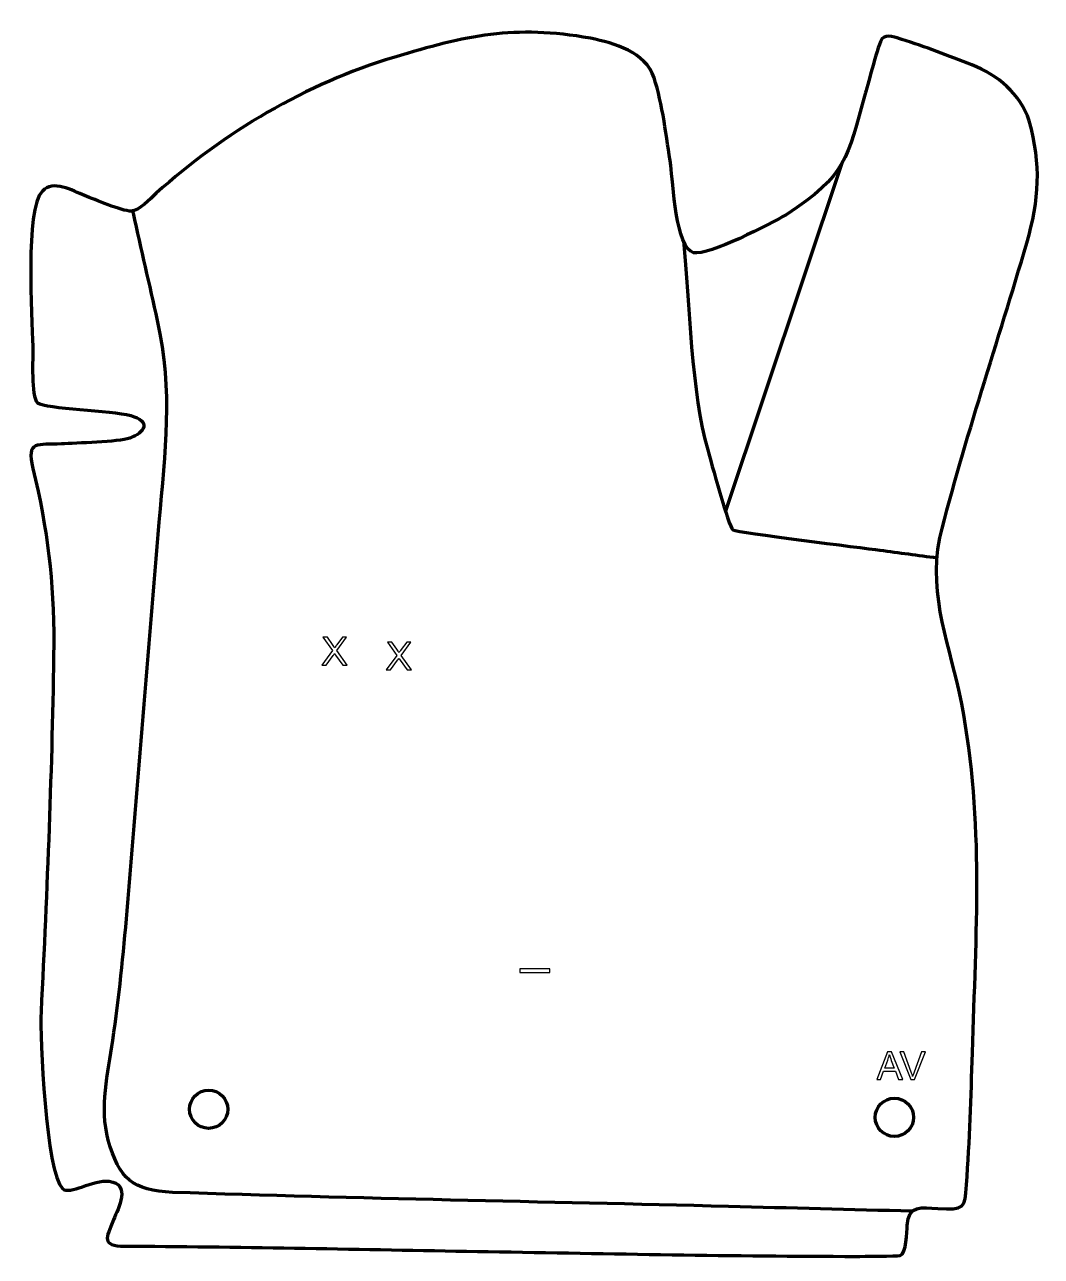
# Model space of a CAD drawing. Header units: millimetres. Extents: x -557 to 107, y 70 to 875.
import ezdxf

# ---------------------------------------------------------------- set-up
doc = ezdxf.new("R2010")
doc.units = ezdxf.units.MM
doc.header["$MEASUREMENT"] = 0
doc.layers.add('layer 2', color=7, linetype='Continuous')
doc.layers.add('layer 3', color=7, linetype='Continuous')

msp = doc.modelspace()

# ---------------------------------------------------------------- linework, layer by layer
at = {"layer": 'layer 2', "color": 142, "lineweight": 200}
for centre in [(-437.0658, 165.8597), (11.1381, 160.5681)]:
    msp.add_ellipse(centre, major_axis=(0, 12.5), ratio=1, dxfattribs=at)
at = {"layer": 'layer 2', "color": 142, "lineweight": 158}
msp.add_open_spline([(-99.0456, 556.8532), (-99.0456, 556.8532), (-23.0472, 784.1726), (-23.0472, 784.1726)], degree=3, dxfattribs=at)
for points, knots in [([(22.9023, 99.2204), (-17.1334, 100.2514), (-57.1692, 101.2823), (-97.2049, 102.3133), (-97.2049, 102.3133), (-218.2806, 105.4309), (-339.6047, 107.3616), (-460.5989, 111.5422), (-460.5989, 111.5422), (-486.6766, 112.4433), (-495.8212, 120.7626), (-502.6436, 145.7321), (-502.6436, 145.7321), (-508.5291, 167.2729), (-502.8729, 189.3396), (-499.7328, 210.8224), (-499.7328, 210.8224), (-495.6318, 239.4935), (-492.7333, 266.8206), (-490.3548, 295.6004), (-490.3548, 295.6004), (-483.3623, 380.2041), (-476.3696, 464.8077), (-469.3771, 549.4114), (-469.3771, 549.4114), (-465.3377, 596.5804), (-460.0631, 633.9879), (-470.4962, 681.2496), (-470.4962, 681.2496), (-475.6555, 704.6212), (-481.0566, 727.9368), (-486.2855, 751.2926), (-486.2855, 751.2926), (-486.2855, 751.2926), (-486.6143, 752.7671), (-486.6143, 752.7671)], [0, 0, 0, 0, 0.1, 0.1, 0.1, 0.1, 0.2, 0.2, 0.2, 0.2, 0.3, 0.3, 0.3, 0.3, 0.4, 0.4, 0.4, 0.4, 0.5, 0.5, 0.5, 0.5, 0.6, 0.6, 0.6, 0.6, 0.7, 0.7, 0.7, 0.7, 0.8, 0.8, 0.8, 0.8, 1, 1, 1, 1]), ([(-126.7295, 733.1575), (-123.0206, 694.2474), (-121.4386, 632.7095), (-110.8596, 596.6494), (-110.8596, 596.6494), (-108.9108, 589.8722), (-97.279, 546.2497), (-94.384, 544.4447), (-94.384, 544.4447), (-91.5275, 542.6636), (-9.672, 532.6804), (1.6931, 531.1931), (1.6931, 531.1931), (14.1355, 529.5236), (26.5778, 527.8542), (39.0202, 526.1847)], [0, 0, 0, 0, 0.2, 0.2, 0.2, 0.2, 0.4, 0.4, 0.4, 0.4, 0.6, 0.6, 0.6, 0.6, 1, 1, 1, 1])]:
    msp.add_open_spline(points, degree=3, knots=knots, dxfattribs=at)
at = {"layer": 'layer 2', "color": 142}
for points, knots in [([(-363.1784, 456.0763), (-363.1784, 456.0763), (-356.1511, 465.5124), (-356.1511, 465.5124), (-356.1511, 465.5124), (-356.1511, 465.5124), (-362.3402, 474.2627), (-362.3402, 474.2627), (-362.3402, 474.2627), (-362.3402, 474.2627), (-359.4743, 474.2627), (-359.4743, 474.2627), (-359.4743, 474.2627), (-359.4743, 474.2627), (-356.1596, 469.6103), (-356.1596, 469.6103), (-356.1596, 469.6103), (-355.4695, 468.6451), (-354.9912, 467.9085), (-354.716, 467.3962), (-354.716, 467.3962), (-354.3054, 468.0312), (-353.8228, 468.7086), (-353.2682, 469.424), (-353.2682, 469.424), (-353.2682, 469.424), (-349.636, 474.2627), (-349.636, 474.2627), (-349.636, 474.2627), (-349.636, 474.2627), (-346.9986, 474.2627), (-346.9986, 474.2627), (-346.9986, 474.2627), (-346.9986, 474.2627), (-353.3148, 465.6182), (-353.3148, 465.6182), (-353.3148, 465.6182), (-353.3148, 465.6182), (-346.516, 456.0763), (-346.516, 456.0763), (-346.516, 456.0763), (-346.516, 456.0763), (-349.4709, 456.0763), (-349.4709, 456.0763), (-349.4709, 456.0763), (-349.4709, 456.0763), (-354.0598, 462.5618), (-354.0598, 462.5618), (-354.0598, 462.5618), (-354.3223, 462.9301), (-354.5721, 463.2984), (-354.8049, 463.6624), (-354.8049, 463.6624), (-355.2113, 463.0528), (-355.4992, 462.6253), (-355.677, 462.384), (-355.677, 462.384), (-355.677, 462.384), (-360.2871, 456.0763), (-360.2871, 456.0763), (-360.2871, 456.0763), (-360.2871, 456.0763), (-363.1784, 456.0763), (-363.1784, 456.0763)], [0, 0, 0, 0, 0.05882353, 0.05882353, 0.05882353, 0.05882353, 0.11764706, 0.11764706, 0.11764706, 0.11764706, 0.17647059, 0.17647059, 0.17647059, 0.17647059, 0.23529412, 0.23529412, 0.23529412, 0.23529412, 0.29411765, 0.29411765, 0.29411765, 0.29411765, 0.35294118, 0.35294118, 0.35294118, 0.35294118, 0.41176471, 0.41176471, 0.41176471, 0.41176471, 0.47058824, 0.47058824, 0.47058824, 0.47058824, 0.52941176, 0.52941176, 0.52941176, 0.52941176, 0.58823529, 0.58823529, 0.58823529, 0.58823529, 0.64705882, 0.64705882, 0.64705882, 0.64705882, 0.70588235, 0.70588235, 0.70588235, 0.70588235, 0.76470588, 0.76470588, 0.76470588, 0.76470588, 0.82352941, 0.82352941, 0.82352941, 0.82352941, 0.88235294, 0.88235294, 0.88235294, 0.88235294, 1, 1, 1, 1]), ([(-321.1096, 452.9013), (-321.1096, 452.9013), (-314.0823, 462.3374), (-314.0823, 462.3374), (-314.0823, 462.3374), (-314.0823, 462.3374), (-320.2714, 471.0877), (-320.2714, 471.0877), (-320.2714, 471.0877), (-320.2714, 471.0877), (-317.4055, 471.0877), (-317.4055, 471.0877), (-317.4055, 471.0877), (-317.4055, 471.0877), (-314.0908, 466.4353), (-314.0908, 466.4353), (-314.0908, 466.4353), (-313.4007, 465.4701), (-312.9224, 464.7335), (-312.6472, 464.2212), (-312.6472, 464.2212), (-312.2366, 464.8562), (-311.754, 465.5336), (-311.1994, 466.249), (-311.1994, 466.249), (-311.1994, 466.249), (-307.5672, 471.0877), (-307.5672, 471.0877), (-307.5672, 471.0877), (-307.5672, 471.0877), (-304.9298, 471.0877), (-304.9298, 471.0877), (-304.9298, 471.0877), (-304.9298, 471.0877), (-311.246, 462.4432), (-311.246, 462.4432), (-311.246, 462.4432), (-311.246, 462.4432), (-304.4472, 452.9013), (-304.4472, 452.9013), (-304.4472, 452.9013), (-304.4472, 452.9013), (-307.4021, 452.9013), (-307.4021, 452.9013), (-307.4021, 452.9013), (-307.4021, 452.9013), (-311.991, 459.3868), (-311.991, 459.3868), (-311.991, 459.3868), (-312.2535, 459.7551), (-312.5033, 460.1234), (-312.7361, 460.4874), (-312.7361, 460.4874), (-313.1425, 459.8778), (-313.4304, 459.4503), (-313.6082, 459.209), (-313.6082, 459.209), (-313.6082, 459.209), (-318.2183, 452.9013), (-318.2183, 452.9013), (-318.2183, 452.9013), (-318.2183, 452.9013), (-321.1096, 452.9013), (-321.1096, 452.9013)], [0, 0, 0, 0, 0.05882353, 0.05882353, 0.05882353, 0.05882353, 0.11764706, 0.11764706, 0.11764706, 0.11764706, 0.17647059, 0.17647059, 0.17647059, 0.17647059, 0.23529412, 0.23529412, 0.23529412, 0.23529412, 0.29411765, 0.29411765, 0.29411765, 0.29411765, 0.35294118, 0.35294118, 0.35294118, 0.35294118, 0.41176471, 0.41176471, 0.41176471, 0.41176471, 0.47058824, 0.47058824, 0.47058824, 0.47058824, 0.52941176, 0.52941176, 0.52941176, 0.52941176, 0.58823529, 0.58823529, 0.58823529, 0.58823529, 0.64705882, 0.64705882, 0.64705882, 0.64705882, 0.70588235, 0.70588235, 0.70588235, 0.70588235, 0.76470588, 0.76470588, 0.76470588, 0.76470588, 0.82352941, 0.82352941, 0.82352941, 0.82352941, 0.88235294, 0.88235294, 0.88235294, 0.88235294, 1, 1, 1, 1]), ([(-233.6678, 255.1608), (-233.6678, 255.1608), (-233.6678, 257.6656), (-233.6678, 257.6656), (-233.6678, 257.6656), (-233.6678, 257.6656), (-214.0886, 257.6656), (-214.0886, 257.6656), (-214.0886, 257.6656), (-214.0886, 257.6656), (-214.0886, 255.1608), (-214.0886, 255.1608), (-214.0886, 255.1608), (-214.0886, 255.1608), (-233.6678, 255.1608), (-233.6678, 255.1608)], [0, 0, 0, 0, 0.2, 0.2, 0.2, 0.2, 0.4, 0.4, 0.4, 0.4, 0.6, 0.6, 0.6, 0.6, 1, 1, 1, 1]), ([(-0.4093, 185.2092), (-0.4093, 185.2092), (6.5672, 203.3956), (6.5672, 203.3956), (6.5672, 203.3956), (6.5672, 203.3956), (9.2131, 203.3956), (9.2131, 203.3956), (9.2131, 203.3956), (9.2131, 203.3956), (16.6172, 185.2092), (16.6172, 185.2092), (16.6172, 185.2092), (16.6172, 185.2092), (13.8782, 185.2092), (13.8782, 185.2092), (13.8782, 185.2092), (13.8782, 185.2092), (11.7742, 190.721), (11.7742, 190.721), (11.7742, 190.721), (11.7742, 190.721), (4.1161, 190.721), (4.1161, 190.721), (4.1161, 190.721), (4.1161, 190.721), (2.1434, 185.2092), (2.1434, 185.2092), (2.1434, 185.2092), (2.1434, 185.2092), (-0.4093, 185.2092), (-0.4093, 185.2092)], [0, 0, 0, 0, 0.11111111, 0.11111111, 0.11111111, 0.11111111, 0.22222222, 0.22222222, 0.22222222, 0.22222222, 0.33333333, 0.33333333, 0.33333333, 0.33333333, 0.44444444, 0.44444444, 0.44444444, 0.44444444, 0.55555556, 0.55555556, 0.55555556, 0.55555556, 0.66666667, 0.66666667, 0.66666667, 0.66666667, 0.77777778, 0.77777778, 0.77777778, 0.77777778, 1, 1, 1, 1]), ([(4.8231, 192.6768), (4.8231, 192.6768), (11.0207, 192.6768), (11.0207, 192.6768), (11.0207, 192.6768), (11.0207, 192.6768), (9.1242, 197.7187), (9.1242, 197.7187), (9.1242, 197.7187), (8.5527, 199.2512), (8.1209, 200.5169), (7.8203, 201.516), (7.8203, 201.516), (7.5705, 200.3307), (7.2361, 199.1665), (6.817, 198.015), (6.817, 198.015), (6.817, 198.015), (4.8231, 192.6768), (4.8231, 192.6768)], [0, 0, 0, 0, 0.16666667, 0.16666667, 0.16666667, 0.16666667, 0.33333333, 0.33333333, 0.33333333, 0.33333333, 0.5, 0.5, 0.5, 0.5, 0.66666667, 0.66666667, 0.66666667, 0.66666667, 1, 1, 1, 1]), ([(21.8242, 185.2092), (21.8242, 185.2092), (14.7969, 203.3956), (14.7969, 203.3956), (14.7969, 203.3956), (14.7969, 203.3956), (17.4046, 203.3956), (17.4046, 203.3956), (17.4046, 203.3956), (17.4046, 203.3956), (22.129, 190.1791), (22.129, 190.1791), (22.129, 190.1791), (22.5058, 189.1208), (22.8275, 188.1302), (23.0815, 187.2031), (23.0815, 187.2031), (23.3609, 188.1979), (23.6869, 189.1885), (24.0594, 190.1791), (24.0594, 190.1791), (24.0594, 190.1791), (28.9616, 203.3956), (28.9616, 203.3956), (28.9616, 203.3956), (28.9616, 203.3956), (31.4169, 203.3956), (31.4169, 203.3956), (31.4169, 203.3956), (31.4169, 203.3956), (24.3261, 185.2092), (24.3261, 185.2092), (24.3261, 185.2092), (24.3261, 185.2092), (21.8242, 185.2092), (21.8242, 185.2092)], [0, 0, 0, 0, 0.1, 0.1, 0.1, 0.1, 0.2, 0.2, 0.2, 0.2, 0.3, 0.3, 0.3, 0.3, 0.4, 0.4, 0.4, 0.4, 0.5, 0.5, 0.5, 0.5, 0.6, 0.6, 0.6, 0.6, 0.7, 0.7, 0.7, 0.7, 0.8, 0.8, 0.8, 0.8, 1, 1, 1, 1])]:
    msp.add_open_spline(points, degree=3, knots=knots, dxfattribs=at)
at = {"layer": 'layer 3', "color": 242, "lineweight": 158}
msp.add_open_spline([(-487.8474, 752.6005), (-482.3226, 752.8271), (-475.519, 760.5911), (-471.3213, 764.388), (-471.3213, 764.388), (-427.4291, 804.0157), (-372.8906, 836.1948), (-316.0926, 853.1732), (-316.0926, 853.1732), (-268.8504, 867.4352), (-237.3589, 874.563), (-187.5707, 865.6744), (-187.5707, 865.6744), (-171.6112, 862.2539), (-151.7485, 856.9614), (-145.8805, 839.7346), (-145.8805, 839.7346), (-140.4725, 823.3329), (-137.7143, 800.0197), (-134.949, 782.5055), (-134.949, 782.5055), (-133.8537, 772.0772), (-131.5467, 728.1034), (-120.1131, 725.55), (-120.1131, 725.55), (-110.2404, 723.3452), (-69.7205, 744.4642), (-59.5203, 750.3645), (-59.5203, 750.3645), (-19.8971, 776.431), (-20.0148, 786.3544), (-7.6687, 830.1887), (-7.6687, 830.1887), (-5.9962, 836.1326), (0.531, 862.1504), (3.2128, 865.5006), (3.2128, 865.5006), (5.7925, 868.7232), (12.761, 865.8483), (15.9435, 864.8941), (15.9435, 864.8941), (31.4978, 860.2306), (46.4986, 853.9515), (61.6969, 848.2834), (61.6969, 848.2834), (79.0029, 841.6274), (93.1718, 829.4564), (99.3017, 811.6436), (99.3017, 811.6436), (107.2059, 782.5245), (105.9143, 760.5312), (97.653, 731.8014), (97.653, 731.8014), (79.0067, 667.8475), (57.1224, 603.6697), (40.7639, 539.2358), (40.7639, 539.2358), (33.2222, 499.6519), (47.9019, 468.7462), (55.1521, 430.8599), (55.1521, 430.8599), (69.9319, 352.9591), (64.4683, 281.3769), (62.1085, 202.7787), (62.1085, 202.7787), (61.2384, 173.5936), (60.3366, 145.6851), (58.3012, 116.506), (58.3012, 116.506), (57.2124, 100.896), (56.8677, 100.1048), (39.547, 100.9635), (39.547, 100.9635), (28.9455, 101.8734), (20.2219, 103.5087), (19.4699, 89.7959), (19.4699, 89.7959), (19.2686, 86.1239), (19.1775, 71.3596), (14.9489, 70.3359), (14.9489, 70.3359), (12.7567, 69.8051), (-9.8089, 69.7515), (-13.8094, 69.7415), (-13.8094, 69.7415), (-93.8057, 69.7309), (-174.4041, 71.5261), (-254.4168, 72.8682), (-254.4168, 72.8682), (-329.2497, 74.1235), (-404.4787, 75.9305), (-479.293, 76.328), (-479.293, 76.328), (-483.5001, 76.3503), (-487.7251, 76.3735), (-491.9316, 76.3044), (-491.9316, 76.3044), (-507.4191, 76.7418), (-504.1735, 81.3515), (-499.2754, 93.5685), (-499.2754, 93.5685), (-495.9321, 101.3706), (-487.7087, 116.9096), (-502.0805, 118.7586), (-502.0805, 118.7586), (-512.748, 120.131), (-527.8739, 109.5141), (-532.5567, 113.9795), (-532.5567, 113.9795), (-543.4729, 124.389), (-547.3909, 213.5156), (-546.6091, 229.6246), (-546.6091, 229.6246), (-542.6437, 309.4218), (-539.3241, 389.8408), (-538.3013, 469.7226), (-538.3013, 469.7226), (-538.4124, 511.4577), (-542.1805, 543.9819), (-551.9637, 584.5592), (-551.9637, 584.5592), (-556.4768, 603.2782), (-548.9431, 599.7088), (-533.2018, 600.6204), (-533.2018, 600.6204), (-523.671, 601.1619), (-496.0897, 601.7911), (-488.6572, 604.4202), (-488.6572, 604.4202), (-478.4975, 608.0139), (-474.6164, 615.4496), (-488.0339, 619.1146), (-488.0339, 619.1146), (-500.8124, 622.6049), (-543.2691, 623.5212), (-548.9672, 627.4301), (-548.9672, 627.4301), (-553.3183, 631.6529), (-551.8444, 656.5417), (-551.9866, 664.485), (-551.9866, 664.485), (-552.4058, 683.5571), (-557.346, 753.5214), (-545.7613, 765.8245), (-545.7613, 765.8245), (-538.576, 773.4554), (-526.2102, 766.0962), (-518.1067, 762.8536), (-518.1067, 762.8536), (-511.6748, 760.2799), (-493.9298, 752.8565), (-487.8474, 752.6005)], degree=3, knots=[0, 0, 0, 0, 0.02564103, 0.02564103, 0.02564103, 0.02564103, 0.05128205, 0.05128205, 0.05128205, 0.05128205, 0.07692308, 0.07692308, 0.07692308, 0.07692308, 0.1025641, 0.1025641, 0.1025641, 0.1025641, 0.12820513, 0.12820513, 0.12820513, 0.12820513, 0.15384615, 0.15384615, 0.15384615, 0.15384615, 0.17948718, 0.17948718, 0.17948718, 0.17948718, 0.20512821, 0.20512821, 0.20512821, 0.20512821, 0.23076923, 0.23076923, 0.23076923, 0.23076923, 0.25641026, 0.25641026, 0.25641026, 0.25641026, 0.28205128, 0.28205128, 0.28205128, 0.28205128, 0.30769231, 0.30769231, 0.30769231, 0.30769231, 0.33333333, 0.33333333, 0.33333333, 0.33333333, 0.35897436, 0.35897436, 0.35897436, 0.35897436, 0.38461538, 0.38461538, 0.38461538, 0.38461538, 0.41025641, 0.41025641, 0.41025641, 0.41025641, 0.43589744, 0.43589744, 0.43589744, 0.43589744, 0.46153846, 0.46153846, 0.46153846, 0.46153846, 0.48717949, 0.48717949, 0.48717949, 0.48717949, 0.51282051, 0.51282051, 0.51282051, 0.51282051, 0.53846154, 0.53846154, 0.53846154, 0.53846154, 0.56410256, 0.56410256, 0.56410256, 0.56410256, 0.58974359, 0.58974359, 0.58974359, 0.58974359, 0.61538462, 0.61538462, 0.61538462, 0.61538462, 0.64102564, 0.64102564, 0.64102564, 0.64102564, 0.66666667, 0.66666667, 0.66666667, 0.66666667, 0.69230769, 0.69230769, 0.69230769, 0.69230769, 0.71794872, 0.71794872, 0.71794872, 0.71794872, 0.74358974, 0.74358974, 0.74358974, 0.74358974, 0.76923077, 0.76923077, 0.76923077, 0.76923077, 0.79487179, 0.79487179, 0.79487179, 0.79487179, 0.82051282, 0.82051282, 0.82051282, 0.82051282, 0.84615385, 0.84615385, 0.84615385, 0.84615385, 0.87179487, 0.87179487, 0.87179487, 0.87179487, 0.8974359, 0.8974359, 0.8974359, 0.8974359, 0.92307692, 0.92307692, 0.92307692, 0.92307692, 0.94871795, 0.94871795, 0.94871795, 0.94871795, 1, 1, 1, 1], dxfattribs=at)

doc.saveas('drawing.dxf')
